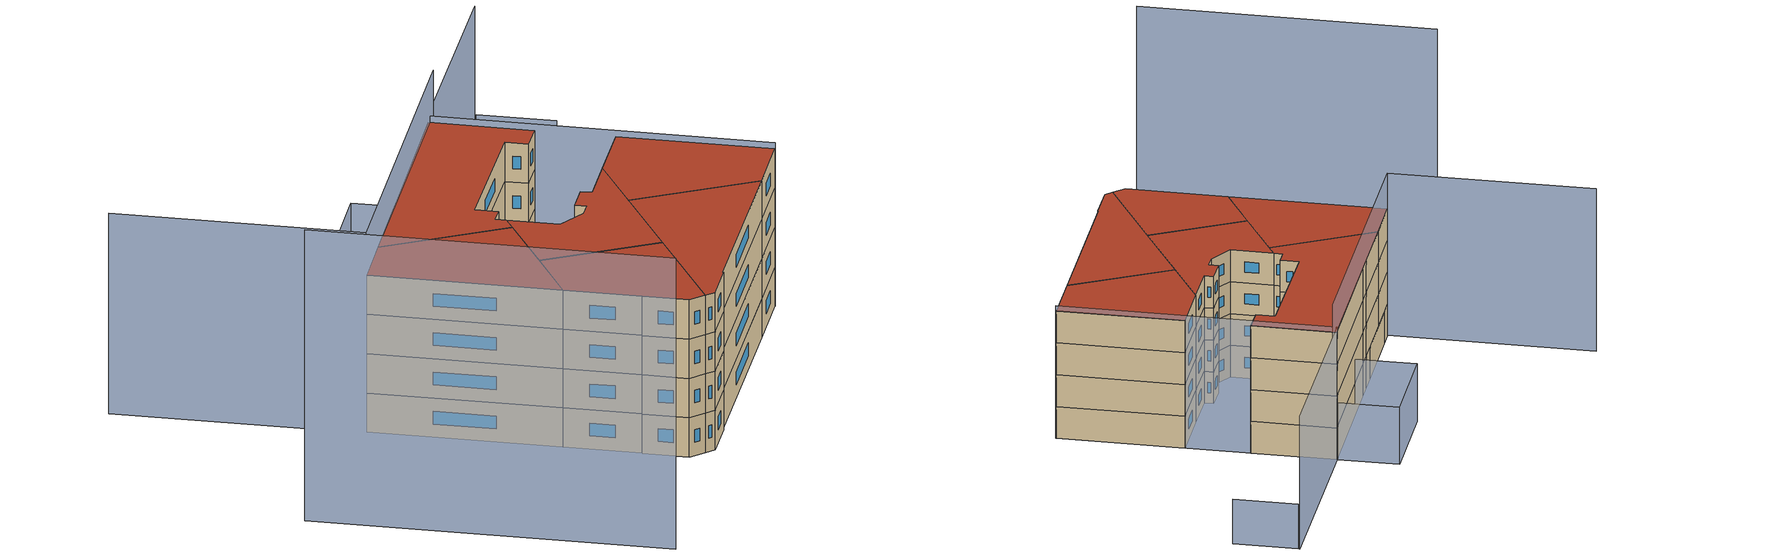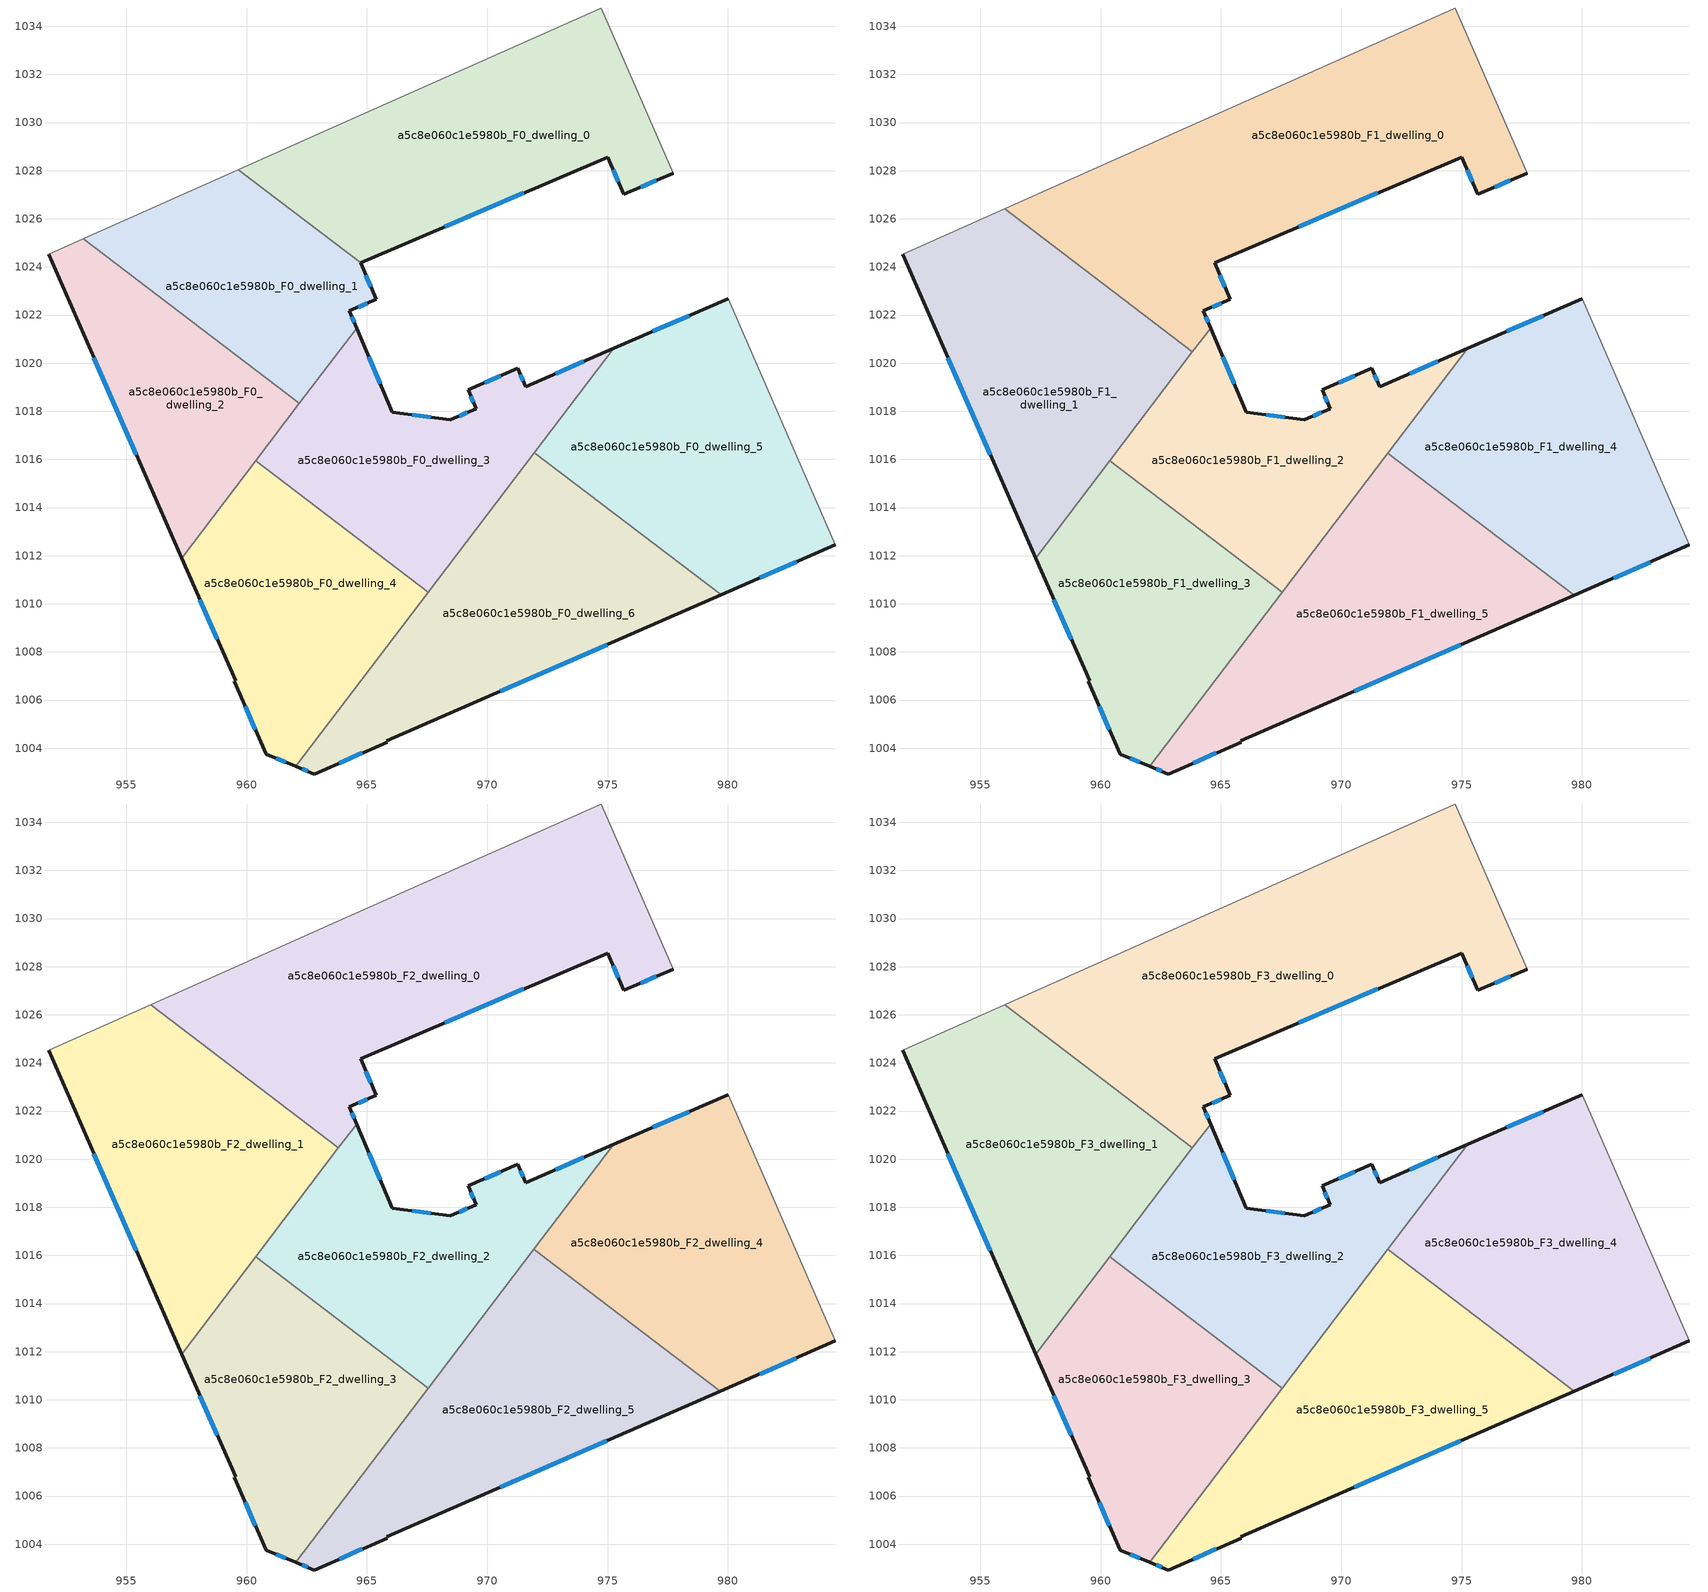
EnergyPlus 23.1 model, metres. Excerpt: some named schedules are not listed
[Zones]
a5c8e060c1e5980b_F0_dwelling_0
 floor ground (EU_floor_Construction): 974.74,1034.76 977.73,1027.89 975.67,1027.02 975.01,1028.57 964.73,1024.18 959.66,1028.04 961.42,1028.83 963,1029.53 974.68,1034.73 z0
 wall outside (EU_wall_Construction): 964.73,1024.18 975.01,1028.57 975.67,1027.02 977.73,1027.89 z0:3
 wall adiabatic (EU_wall_Construction): 977.73,1027.89 974.74,1034.76 974.68,1034.73 963,1029.53 961.42,1028.83 959.66,1028.04 z0:3
 wall to a5c8e060c1e5980b_F0_dwelling_1 (EU_wall_Construction): 959.66,1028.04 964.73,1024.18 z0:3
 window (EU_Window_Construction): 976.37,1027.32 977.03,1027.6 / 975.23,1028.04 975.45,1027.55 / 968.23,1025.67 971.51,1027.07 z1.02:1.98
a5c8e060c1e5980b_F0_dwelling_1
 floor ground (EU_floor_Construction): 964.73,1024.18 965.39,1022.65 964.27,1022.17 964.57,1021.46 962.2,1018.33 953.22,1025.17 959.66,1028.04 z0
 wall outside (EU_wall_Construction): 964.57,1021.46 964.27,1022.17 965.39,1022.65 964.73,1024.18 z0:3
 wall to a5c8e060c1e5980b_F0_dwelling_2 (EU_wall_Construction): 953.22,1025.17 962.2,1018.33 z0:3
 wall adiabatic (EU_wall_Construction): 959.66,1028.04 953.22,1025.17 z0:3
 wall to a5c8e060c1e5980b_F0_dwelling_3 (EU_wall_Construction): 962.2,1018.33 964.57,1021.46 z0:3
 window (EU_Window_Construction): 965.17,1023.17 964.96,1023.66 / 964.65,1022.33 965.01,1022.49 / 964.47,1021.7 964.37,1021.93 z1.02:1.98
a5c8e060c1e5980b_F0_dwelling_2
 floor ground (EU_floor_Construction): 962.2,1018.33 957.3,1011.9 951.77,1024.52 953.22,1025.17 z0
 wall outside (EU_wall_Construction): 951.77,1024.52 957.3,1011.9 z0:3
 wall adiabatic (EU_wall_Construction): 953.22,1025.17 951.77,1024.52 z0:3
 wall to a5c8e060c1e5980b_F0_dwelling_4 (EU_wall_Construction): 957.3,1011.9 960.37,1015.94 z0:3
 wall to a5c8e060c1e5980b_F0_dwelling_3 (EU_wall_Construction): 960.37,1015.94 962.2,1018.33 z0:3
 window (EU_Window_Construction): 953.65,1020.22 955.42,1016.19 z1.02:1.98
a5c8e060c1e5980b_F0_dwelling_3
 floor ground (EU_floor_Construction): 975.26,1020.61 967.55,1010.48 960.37,1015.93 964.57,1021.46 966.06,1017.96 968.47,1017.64 969.54,1018.11 969.2,1018.89 971.27,1019.78 971.6,1019.02 z0
 wall outside (EU_wall_Construction): 975.26,1020.61 971.6,1019.02 971.27,1019.78 969.2,1018.89 969.54,1018.11 968.47,1017.64 966.06,1017.96 964.57,1021.46 z0:3
 wall to a5c8e060c1e5980b_F0_dwelling_4 (EU_wall_Construction): 960.37,1015.93 967.55,1010.48 z0:3
 wall to a5c8e060c1e5980b_F0_dwelling_6 (EU_wall_Construction): 967.55,1010.48 971.96,1016.27 z0:3
 wall to a5c8e060c1e5980b_F0_dwelling_5 (EU_wall_Construction): 971.96,1016.27 975.26,1020.61 z0:3
 window (EU_Window_Construction): 970.57,1019.48 969.91,1019.19 / 971.49,1019.28 971.38,1019.52 / 974.01,1020.07 972.85,1019.56 / 965.56,1019.15 965.08,1020.27 / 967.65,1017.75 966.88,1017.85 / 969.17,1017.95 968.83,1017.8 / 969.32,1018.62 969.43,1018.38 z1.02:1.98
a5c8e060c1e5980b_F0_dwelling_4
 floor ground (EU_floor_Construction): 967.55,1010.48 962.04,1003.24 960.82,1003.74 959.48,1006.78 959.54,1006.79 957.3,1011.9 960.37,1015.93 z0
 wall outside (EU_wall_Construction): 957.3,1011.9 959.54,1006.79 959.48,1006.78 960.82,1003.74 962.04,1003.24 z0:3
 wall to a5c8e060c1e5980b_F0_dwelling_6 (EU_wall_Construction): 962.04,1003.24 967.54,1010.48 z0:3
 window (EU_Window_Construction): 958.06,1010.16 958.78,1008.53 / 961.23,1003.57 961.62,1003.41 / 959.94,1005.74 960.36,1004.77 z1.02:1.98
a5c8e060c1e5980b_F0_dwelling_5
 floor ground (EU_floor_Construction): 980.01,1022.68 984.47,1012.44 979.72,1010.37 971.96,1016.27 975.26,1020.61 z0
 wall outside (EU_wall_Construction): 980.01,1022.68 975.26,1020.61 / 979.72,1010.37 984.47,1012.44 z0:3
 wall adiabatic (EU_wall_Construction): 984.47,1012.44 980.01,1022.68 z0:3
 wall to a5c8e060c1e5980b_F0_dwelling_6 (EU_wall_Construction): 971.96,1016.27 979.72,1010.37 z0:3
 window (EU_Window_Construction): 978.39,1021.98 976.87,1021.32 / 981.34,1011.07 982.86,1011.74 z1.02:1.98
a5c8e060c1e5980b_F0_dwelling_6
 floor ground (EU_floor_Construction): 979.72,1010.37 965.82,1004.3 965.84,1004.25 962.82,1002.92 962.04,1003.24 971.96,1016.27 z0
 wall outside (EU_wall_Construction): 962.04,1003.24 962.82,1002.92 965.84,1004.25 965.82,1004.3 979.72,1010.37 z0:3
 window (EU_Window_Construction): 962.3,1003.13 962.55,1003.03 / 970.55,1006.36 974.99,1008.3 / 963.84,1003.38 964.81,1003.8 z1.02:1.98
a5c8e060c1e5980b_F1_dwelling_0
 floor to a5c8e060c1e5980b_F0_dwelling_0 (EU_floor_Construction): 974.74,1034.76 977.73,1027.89 975.67,1027.02 975.01,1028.57 964.73,1024.18 959.66,1028.04 961.42,1028.83 963,1029.53 974.68,1034.73 z3
 floor to a5c8e060c1e5980b_F0_dwelling_1 (EU_floor_Construction): 964.73,1024.18 965.39,1022.65 964.27,1022.17 964.57,1021.46 963.82,1020.47 956.01,1026.41 959.66,1028.04 z3
 wall outside (EU_wall_Construction): 964.57,1021.46 964.27,1022.17 965.39,1022.65 964.73,1024.18 975.01,1028.57 975.67,1027.02 977.73,1027.89 z3:6
 wall adiabatic (EU_wall_Construction): 977.73,1027.89 974.74,1034.76 974.68,1034.73 963,1029.53 961.42,1028.83 956.01,1026.41 z3:6
 wall to a5c8e060c1e5980b_F1_dwelling_1 (EU_wall_Construction): 956.01,1026.41 963.82,1020.46 z3:6
 wall to a5c8e060c1e5980b_F1_dwelling_2 (EU_wall_Construction): 963.82,1020.46 964.57,1021.46 z3:6
 window (EU_Window_Construction): 976.37,1027.32 977.03,1027.6 / 975.23,1028.04 975.45,1027.55 / 968.23,1025.67 971.51,1027.07 / 965.17,1023.17 964.96,1023.66 / 964.65,1022.33 965.01,1022.49 / 964.47,1021.7 964.37,1021.93 z4.02:4.98
a5c8e060c1e5980b_F1_dwelling_1
 floor to a5c8e060c1e5980b_F0_dwelling_2 (EU_floor_Construction): 962.2,1018.33 957.3,1011.9 951.77,1024.52 953.22,1025.16 z3
 floor to a5c8e060c1e5980b_F0_dwelling_1 (EU_floor_Construction): 963.82,1020.47 962.2,1018.33 953.22,1025.16 956.01,1026.41 z3
 wall outside (EU_wall_Construction): 951.77,1024.52 957.3,1011.9 z3:6
 wall adiabatic (EU_wall_Construction): 956.01,1026.41 951.77,1024.52 z3:6
 wall to a5c8e060c1e5980b_F1_dwelling_3 (EU_wall_Construction): 957.3,1011.9 960.37,1015.94 z3:6
 wall to a5c8e060c1e5980b_F1_dwelling_2 (EU_wall_Construction): 960.37,1015.94 963.82,1020.47 z3:6
 window (EU_Window_Construction): 953.65,1020.22 955.42,1016.19 z4.02:4.98
a5c8e060c1e5980b_F1_dwelling_2
 floor to a5c8e060c1e5980b_F0_dwelling_3 (EU_floor_Construction): 975.26,1020.61 967.55,1010.48 960.37,1015.93 964.57,1021.46 966.06,1017.96 968.47,1017.64 969.54,1018.11 969.2,1018.89 971.27,1019.78 971.6,1019.02 z3
 wall outside (EU_wall_Construction): 975.26,1020.61 971.6,1019.02 971.27,1019.78 969.2,1018.89 969.54,1018.11 968.47,1017.64 966.06,1017.96 964.57,1021.46 z3:6
 wall to a5c8e060c1e5980b_F1_dwelling_3 (EU_wall_Construction): 960.37,1015.93 967.55,1010.48 z3:6
 wall to a5c8e060c1e5980b_F1_dwelling_5 (EU_wall_Construction): 967.55,1010.48 971.94,1016.25 z3:6
 wall to a5c8e060c1e5980b_F1_dwelling_4 (EU_wall_Construction): 971.94,1016.25 975.26,1020.61 z3:6
 window (EU_Window_Construction): 970.57,1019.48 969.91,1019.19 / 971.49,1019.28 971.38,1019.52 / 974.01,1020.07 972.85,1019.56 / 965.56,1019.15 965.08,1020.27 / 967.65,1017.75 966.88,1017.85 / 969.17,1017.95 968.83,1017.8 / 969.32,1018.62 969.43,1018.38 z4.02:4.98
a5c8e060c1e5980b_F1_dwelling_3
 floor to a5c8e060c1e5980b_F0_dwelling_4 (EU_floor_Construction): 967.55,1010.48 962.04,1003.24 960.82,1003.74 959.48,1006.78 959.54,1006.79 957.3,1011.9 960.37,1015.93 z3
 wall outside (EU_wall_Construction): 957.3,1011.9 959.54,1006.79 959.48,1006.78 960.82,1003.74 962.04,1003.24 z3:6
 wall to a5c8e060c1e5980b_F1_dwelling_5 (EU_wall_Construction): 962.04,1003.24 967.54,1010.48 z3:6
 window (EU_Window_Construction): 958.06,1010.16 958.78,1008.53 / 961.23,1003.57 961.62,1003.41 / 959.94,1005.74 960.36,1004.77 z4.02:4.98
a5c8e060c1e5980b_F1_dwelling_4
 floor to a5c8e060c1e5980b_F0_dwelling_5 (EU_floor_Construction): 980.01,1022.68 984.47,1012.44 979.72,1010.37 971.96,1016.27 975.26,1020.61 z3
 floor to a5c8e060c1e5980b_F0_dwelling_6 (EU_floor_Construction): 979.72,1010.37 979.69,1010.35 971.94,1016.25 971.96,1016.27 z3
 wall outside (EU_wall_Construction): 980.01,1022.68 975.26,1020.61 / 979.69,1010.35 984.47,1012.44 z3:6
 wall adiabatic (EU_wall_Construction): 984.47,1012.44 980.01,1022.68 z3:6
 wall to a5c8e060c1e5980b_F1_dwelling_5 (EU_wall_Construction): 971.94,1016.25 979.69,1010.35 z3:6
 window (EU_Window_Construction): 978.39,1021.98 976.87,1021.32 / 981.32,1011.06 982.85,1011.73 z4.02:4.98
a5c8e060c1e5980b_F1_dwelling_5
 floor to a5c8e060c1e5980b_F0_dwelling_6 (EU_floor_Construction): 979.69,1010.35 965.82,1004.3 965.84,1004.25 962.82,1002.92 962.04,1003.24 971.94,1016.25 z3
 wall outside (EU_wall_Construction): 962.04,1003.24 962.82,1002.92 965.84,1004.25 965.82,1004.3 979.69,1010.35 z3:6
 window (EU_Window_Construction): 962.3,1003.13 962.55,1003.03 / 970.54,1006.36 974.97,1008.29 / 963.84,1003.38 964.81,1003.8 z4.02:4.98
a5c8e060c1e5980b_F2_dwelling_0
 floor to a5c8e060c1e5980b_F1_dwelling_0 (EU_floor_Construction): 974.74,1034.76 977.73,1027.89 975.67,1027.02 975.01,1028.57 964.73,1024.18 965.39,1022.65 964.27,1022.17 964.57,1021.46 963.82,1020.46 956.01,1026.41 961.42,1028.83 963,1029.53 974.68,1034.73 z6
 wall outside (EU_wall_Construction): 964.57,1021.46 964.27,1022.17 965.39,1022.65 964.73,1024.18 975.01,1028.57 975.67,1027.02 977.73,1027.89 z6:9
 wall adiabatic (EU_wall_Construction): 977.73,1027.89 974.74,1034.76 974.68,1034.73 963,1029.53 961.42,1028.83 956.01,1026.41 z6:9
 wall to a5c8e060c1e5980b_F2_dwelling_1 (EU_wall_Construction): 956.01,1026.41 963.82,1020.46 z6:9
 wall to a5c8e060c1e5980b_F2_dwelling_2 (EU_wall_Construction): 963.82,1020.46 964.57,1021.46 z6:9
 window (EU_Window_Construction): 976.37,1027.32 977.03,1027.6 / 975.23,1028.04 975.45,1027.55 / 968.23,1025.67 971.51,1027.07 / 965.17,1023.17 964.96,1023.66 / 964.65,1022.33 965.01,1022.49 / 964.47,1021.7 964.37,1021.93 z7.02:7.98
a5c8e060c1e5980b_F2_dwelling_1
 floor to a5c8e060c1e5980b_F1_dwelling_1 (EU_floor_Construction): 963.82,1020.46 957.3,1011.9 951.77,1024.52 956.01,1026.41 z6
 wall outside (EU_wall_Construction): 951.77,1024.52 957.3,1011.9 z6:9
 wall adiabatic (EU_wall_Construction): 956.01,1026.41 951.77,1024.52 z6:9
 wall to a5c8e060c1e5980b_F2_dwelling_3 (EU_wall_Construction): 957.3,1011.9 960.37,1015.94 z6:9
 wall to a5c8e060c1e5980b_F2_dwelling_2 (EU_wall_Construction): 960.37,1015.94 963.82,1020.47 z6:9
 window (EU_Window_Construction): 953.65,1020.22 955.42,1016.19 z7.02:7.98
a5c8e060c1e5980b_F2_dwelling_2
 floor to a5c8e060c1e5980b_F1_dwelling_2 (EU_floor_Construction): 975.26,1020.61 967.55,1010.48 960.37,1015.93 964.57,1021.46 966.06,1017.96 968.47,1017.64 969.54,1018.11 969.2,1018.89 971.27,1019.78 971.6,1019.02 z6
 wall outside (EU_wall_Construction): 975.26,1020.61 971.6,1019.02 971.27,1019.78 969.2,1018.89 969.54,1018.11 968.47,1017.64 966.06,1017.96 964.57,1021.46 z6:9
 wall to a5c8e060c1e5980b_F2_dwelling_3 (EU_wall_Construction): 960.37,1015.93 967.55,1010.48 z6:9
 wall to a5c8e060c1e5980b_F2_dwelling_5 (EU_wall_Construction): 967.55,1010.48 971.94,1016.25 z6:9
 wall to a5c8e060c1e5980b_F2_dwelling_4 (EU_wall_Construction): 971.94,1016.25 975.26,1020.61 z6:9
 window (EU_Window_Construction): 970.57,1019.48 969.91,1019.19 / 971.49,1019.28 971.38,1019.52 / 974.01,1020.07 972.85,1019.56 / 965.56,1019.15 965.08,1020.27 / 967.65,1017.75 966.88,1017.85 / 969.17,1017.95 968.83,1017.8 / 969.32,1018.62 969.43,1018.38 z7.02:7.98
a5c8e060c1e5980b_F2_dwelling_3
 floor to a5c8e060c1e5980b_F1_dwelling_3 (EU_floor_Construction): 967.55,1010.48 962.04,1003.24 960.82,1003.74 959.48,1006.78 959.54,1006.79 957.3,1011.9 960.37,1015.93 z6
 wall outside (EU_wall_Construction): 957.3,1011.9 959.54,1006.79 959.48,1006.78 960.82,1003.74 962.04,1003.24 z6:9
 wall to a5c8e060c1e5980b_F2_dwelling_5 (EU_wall_Construction): 962.04,1003.24 967.54,1010.48 z6:9
 window (EU_Window_Construction): 958.06,1010.16 958.78,1008.53 / 961.23,1003.57 961.62,1003.41 / 959.94,1005.74 960.36,1004.77 z7.02:7.98
a5c8e060c1e5980b_F2_dwelling_4
 floor to a5c8e060c1e5980b_F1_dwelling_4 (EU_floor_Construction): 980.01,1022.68 984.47,1012.44 979.69,1010.35 971.94,1016.25 975.26,1020.61 z6
 wall outside (EU_wall_Construction): 980.01,1022.68 975.26,1020.61 / 979.69,1010.35 984.47,1012.44 z6:9
 wall adiabatic (EU_wall_Construction): 984.47,1012.44 980.01,1022.68 z6:9
 wall to a5c8e060c1e5980b_F2_dwelling_5 (EU_wall_Construction): 971.94,1016.25 979.69,1010.35 z6:9
 window (EU_Window_Construction): 978.39,1021.98 976.87,1021.32 / 981.32,1011.06 982.85,1011.73 z7.02:7.98
a5c8e060c1e5980b_F2_dwelling_5
 floor to a5c8e060c1e5980b_F1_dwelling_5 (EU_floor_Construction): 979.69,1010.35 965.82,1004.3 965.84,1004.25 962.82,1002.92 962.04,1003.24 971.94,1016.25 z6
 wall outside (EU_wall_Construction): 962.04,1003.24 962.82,1002.92 965.84,1004.25 965.82,1004.3 979.69,1010.35 z6:9
 window (EU_Window_Construction): 962.3,1003.13 962.55,1003.03 / 970.54,1006.36 974.97,1008.29 / 963.84,1003.38 964.81,1003.8 z7.02:7.98
a5c8e060c1e5980b_F3_dwelling_0
 floor to a5c8e060c1e5980b_F2_dwelling_0 (EU_floor_Construction): 974.74,1034.76 977.73,1027.89 975.67,1027.02 975.01,1028.57 964.73,1024.18 965.39,1022.65 964.27,1022.17 964.57,1021.46 963.82,1020.46 956.01,1026.41 961.42,1028.83 963,1029.53 974.68,1034.73 z9
 wall outside (EU_wall_Construction): 964.57,1021.46 964.27,1022.17 965.39,1022.65 964.73,1024.18 975.01,1028.57 975.67,1027.02 977.73,1027.89 z9:12
 wall adiabatic (EU_wall_Construction): 977.73,1027.89 974.74,1034.76 974.68,1034.73 963,1029.53 961.42,1028.83 956.01,1026.41 z9:12
 wall to a5c8e060c1e5980b_F3_dwelling_1 (EU_wall_Construction): 956.01,1026.41 963.82,1020.46 z9:12
 wall to a5c8e060c1e5980b_F3_dwelling_2 (EU_wall_Construction): 963.82,1020.46 964.57,1021.46 z9:12
 window (EU_Window_Construction): 976.37,1027.32 977.03,1027.6 / 975.23,1028.04 975.45,1027.55 / 968.23,1025.67 971.51,1027.07 / 965.17,1023.17 964.96,1023.66 / 964.65,1022.33 965.01,1022.49 / 964.47,1021.7 964.37,1021.93 z10.02:10.98
 roof outside (EU_roof_Construction): 975.67,1027.02 977.73,1027.89 974.74,1034.76 974.68,1034.73 963,1029.53 961.42,1028.83 956.01,1026.41 963.82,1020.46 964.57,1021.46 964.27,1022.17 965.39,1022.65 964.73,1024.18 975.01,1028.57 z12
a5c8e060c1e5980b_F3_dwelling_1
 floor to a5c8e060c1e5980b_F2_dwelling_1 (EU_floor_Construction): 963.82,1020.46 957.3,1011.9 951.77,1024.52 956.01,1026.41 z9
 wall outside (EU_wall_Construction): 951.77,1024.52 957.3,1011.9 z9:12
 wall adiabatic (EU_wall_Construction): 956.01,1026.41 951.77,1024.52 z9:12
 wall to a5c8e060c1e5980b_F3_dwelling_3 (EU_wall_Construction): 957.3,1011.9 960.37,1015.94 z9:12
 wall to a5c8e060c1e5980b_F3_dwelling_2 (EU_wall_Construction): 960.37,1015.94 963.82,1020.47 z9:12
 window (EU_Window_Construction): 953.65,1020.22 955.42,1016.19 z10.02:10.98
 roof outside (EU_roof_Construction): 957.3,1011.9 963.82,1020.46 956.01,1026.41 951.77,1024.52 z12
a5c8e060c1e5980b_F3_dwelling_2
 floor to a5c8e060c1e5980b_F2_dwelling_2 (EU_floor_Construction): 975.26,1020.61 967.55,1010.48 960.37,1015.93 964.57,1021.46 966.06,1017.96 968.47,1017.64 969.54,1018.11 969.2,1018.89 971.27,1019.78 971.6,1019.02 z9
 wall outside (EU_wall_Construction): 975.26,1020.61 971.6,1019.02 971.27,1019.78 969.2,1018.89 969.54,1018.11 968.47,1017.64 966.06,1017.96 964.57,1021.46 z9:12
 wall to a5c8e060c1e5980b_F3_dwelling_3 (EU_wall_Construction): 960.37,1015.93 967.55,1010.48 z9:12
 wall to a5c8e060c1e5980b_F3_dwelling_5 (EU_wall_Construction): 967.55,1010.48 971.94,1016.25 z9:12
 wall to a5c8e060c1e5980b_F3_dwelling_4 (EU_wall_Construction): 971.94,1016.25 975.26,1020.61 z9:12
 window (EU_Window_Construction): 970.57,1019.48 969.91,1019.19 / 971.49,1019.28 971.38,1019.52 / 974.01,1020.07 972.85,1019.56 / 965.56,1019.15 965.08,1020.27 / 967.65,1017.75 966.88,1017.85 / 969.17,1017.95 968.83,1017.8 / 969.32,1018.62 969.43,1018.38 z10.02:10.98
 roof outside (EU_roof_Construction): 967.55,1010.48 975.26,1020.61 971.6,1019.02 971.27,1019.78 969.2,1018.89 969.54,1018.11 968.47,1017.64 966.06,1017.96 964.57,1021.46 960.37,1015.93 z12
a5c8e060c1e5980b_F3_dwelling_3
 floor to a5c8e060c1e5980b_F2_dwelling_3 (EU_floor_Construction): 967.55,1010.48 962.04,1003.24 960.82,1003.74 959.48,1006.78 959.54,1006.79 957.3,1011.9 960.37,1015.93 z9
 wall outside (EU_wall_Construction): 957.3,1011.9 959.54,1006.79 959.48,1006.78 960.82,1003.74 962.04,1003.24 z9:12
 wall to a5c8e060c1e5980b_F3_dwelling_5 (EU_wall_Construction): 962.04,1003.24 967.54,1010.48 z9:12
 window (EU_Window_Construction): 958.06,1010.16 958.78,1008.53 / 961.23,1003.57 961.62,1003.41 / 959.94,1005.74 960.36,1004.77 z10.02:10.98
 roof outside (EU_roof_Construction): 962.04,1003.24 967.55,1010.48 960.37,1015.93 957.3,1011.9 959.54,1006.79 959.48,1006.78 960.82,1003.74 z12
a5c8e060c1e5980b_F3_dwelling_4
 floor to a5c8e060c1e5980b_F2_dwelling_4 (EU_floor_Construction): 980.01,1022.68 984.47,1012.44 979.69,1010.35 971.94,1016.25 975.26,1020.61 z9
 wall outside (EU_wall_Construction): 980.01,1022.68 975.26,1020.61 / 979.69,1010.35 984.47,1012.44 z9:12
 wall adiabatic (EU_wall_Construction): 984.47,1012.44 980.01,1022.68 z9:12
 wall to a5c8e060c1e5980b_F3_dwelling_5 (EU_wall_Construction): 971.94,1016.25 979.69,1010.35 z9:12
 window (EU_Window_Construction): 978.39,1021.98 976.87,1021.32 / 981.32,1011.06 982.85,1011.73 z10.02:10.98
 roof outside (EU_roof_Construction): 984.47,1012.44 980.01,1022.68 975.26,1020.61 971.94,1016.25 979.69,1010.35 z12
a5c8e060c1e5980b_F3_dwelling_5
 floor to a5c8e060c1e5980b_F2_dwelling_5 (EU_floor_Construction): 979.69,1010.35 965.82,1004.3 965.84,1004.25 962.82,1002.92 962.04,1003.24 971.94,1016.25 z9
 wall outside (EU_wall_Construction): 962.04,1003.24 962.82,1002.92 965.84,1004.25 965.82,1004.3 979.69,1010.35 z9:12
 window (EU_Window_Construction): 962.3,1003.13 962.55,1003.03 / 970.54,1006.36 974.97,1008.29 / 963.84,1003.38 964.81,1003.8 z10.02:10.98
 roof outside (EU_roof_Construction): 979.69,1010.35 971.94,1016.25 962.04,1003.24 962.82,1002.92 965.84,1004.25 965.82,1004.3 z12
shading: 937.5,1020.1 947.89,996.25 z0:22.2; 984.47,1012.39 974.74,1034.76 / 974.74,1034.76 991.36,1042 z0:12.5; 993.67,1036.71 991.39,1041.89 z0:4.2; 974.74,1034.76 966.7,1031.18 / 966.7,1031.18 964.5,1036.11 / 964.5,1036.11 972.54,1039.69 / 972.54,1039.69 974.74,1034.76 z0:5.4; 976.15,1035.24 951.64,1024.46 / 951.64,1024.46 944.36,1041.01 z0:15.3
[Building]
EU S2 Campaign: North Axis=0; Terrain=City; Solar Distribution=FullExterior
[Site:Location]
Vienna: Latitude=48; Longitude=16.5; Time Zone=1; Elevation=183
[SizingPeriod:WeatherFileDays]
AnnualSizingPeriod: Begin Month=1; Begin Day of Month=1; End Month=12; End Day of Month=31; Day of Week for Start Day=Monday; Use Weather File Daylight Saving Period=No; Use Weather File Rain and Snow Indicators=No
[MATERIAL]
EU_InternalMass_Material: Roughness=MediumRough; Thickness=0.1; Conductivity=1; Density=1800; Specific Heat=900; Thermal Absorptance=0.9; Solar Absorptance=0.7; Visible Absorptance=0.7
[MATERIAL:NOMASS] Roughness=MediumRough; Thermal Absorptance=0.9; Solar Absorptance=0.7; Visible Absorptance=0.7
Name | Thermal Resistance
EU_wall_NoMass | 0.942466
EU_roof_NoMass | 0.551687
EU_floor_NoMass | 0.66527
[WINDOWMATERIAL:SIMPLEGLAZINGSYSTEM]
EU_Window_SimpleGlazing: UFactor=2.03367; Solar Heat Gain Coefficient=0.65; Visible Transmittance=0.65
[CONSTRUCTION]
EU_wall_Construction: EU_wall_NoMass
EU_roof_Construction: EU_roof_NoMass
EU_floor_Construction: EU_floor_NoMass
EU_Window_Construction: EU_Window_SimpleGlazing
EU_InternalMass_Construction: EU_InternalMass_Material
[ZONE] Type=1; Multiplier=1; Ceiling Height=autocalculate; Floor Area=autocalculate; Part of Total Floor Area=Yes
Name | Volume
a5c8e060c1e5980b_F0_dwelling_0 | 266.342
a5c8e060c1e5980b_F1_dwelling_0; a5c8e060c1e5980b_F2_dwelling_0; a5c8e060c1e5980b_F3_dwelling_0 | 356.079
a5c8e060c1e5980b_F0_dwelling_1 | 174.54
a5c8e060c1e5980b_F1_dwelling_1; a5c8e060c1e5980b_F2_dwelling_1; a5c8e060c1e5980b_F3_dwelling_1 | 254.44
a5c8e060c1e5980b_F0_dwelling_2 | 169.637
a5c8e060c1e5980b_F1_dwelling_2; a5c8e060c1e5980b_F2_dwelling_2; a5c8e060c1e5980b_F3_dwelling_2; a5c8e060c1e5980b_F0_dwelling_3 | 203.646
a5c8e060c1e5980b_F1_dwelling_3; a5c8e060c1e5980b_F2_dwelling_3; a5c8e060c1e5980b_F3_dwelling_3; a5c8e060c1e5980b_F0_dwelling_4 | 203.625
a5c8e060c1e5980b_F1_dwelling_4; a5c8e060c1e5980b_F2_dwelling_4; a5c8e060c1e5980b_F3_dwelling_4; a5c8e060c1e5980b_F1_dwelling_5; a5c8e060c1e5980b_F2_dwelling_5; a5c8e060c1e5980b_F3_dwelling_5 | 254.435
a5c8e060c1e5980b_F0_dwelling_5 | 253.616
a5c8e060c1e5980b_F0_dwelling_6 | 255.238
[INTERNALMASS] Construction=EU_InternalMass_Construction
Name | Zone or ZoneList | Surface Area
a5c8e060c1e5980b_F0_dwelling_0_EU_InternalMass | a5c8e060c1e5980b_F0_dwelling_0 | 88.7771
a5c8e060c1e5980b_F0_dwelling_1_EU_InternalMass | a5c8e060c1e5980b_F0_dwelling_1 | 58.1797
a5c8e060c1e5980b_F0_dwelling_2_EU_InternalMass | a5c8e060c1e5980b_F0_dwelling_2 | 56.5457
a5c8e060c1e5980b_F0_dwelling_3_EU_InternalMass | a5c8e060c1e5980b_F0_dwelling_3 | 67.8816
a5c8e060c1e5980b_F0_dwelling_4_EU_InternalMass | a5c8e060c1e5980b_F0_dwelling_4 | 67.8749
a5c8e060c1e5980b_F0_dwelling_5_EU_InternalMass | a5c8e060c1e5980b_F0_dwelling_5 | 84.5388
a5c8e060c1e5980b_F0_dwelling_6_EU_InternalMass | a5c8e060c1e5980b_F0_dwelling_6 | 85.0793
a5c8e060c1e5980b_F1_dwelling_0_EU_InternalMass | a5c8e060c1e5980b_F1_dwelling_0 | 118.689
a5c8e060c1e5980b_F1_dwelling_1_EU_InternalMass | a5c8e060c1e5980b_F1_dwelling_1 | 84.8136
a5c8e060c1e5980b_F1_dwelling_2_EU_InternalMass | a5c8e060c1e5980b_F1_dwelling_2 | 67.8816
a5c8e060c1e5980b_F1_dwelling_3_EU_InternalMass | a5c8e060c1e5980b_F1_dwelling_3 | 67.8749
a5c8e060c1e5980b_F1_dwelling_4_EU_InternalMass | a5c8e060c1e5980b_F1_dwelling_4 | 84.8117
a5c8e060c1e5980b_F1_dwelling_5_EU_InternalMass | a5c8e060c1e5980b_F1_dwelling_5 | 84.8119
a5c8e060c1e5980b_F2_dwelling_0_EU_InternalMass | a5c8e060c1e5980b_F2_dwelling_0 | 118.689
a5c8e060c1e5980b_F2_dwelling_1_EU_InternalMass | a5c8e060c1e5980b_F2_dwelling_1 | 84.8136
a5c8e060c1e5980b_F2_dwelling_2_EU_InternalMass | a5c8e060c1e5980b_F2_dwelling_2 | 67.8816
a5c8e060c1e5980b_F2_dwelling_3_EU_InternalMass | a5c8e060c1e5980b_F2_dwelling_3 | 67.8749
a5c8e060c1e5980b_F2_dwelling_4_EU_InternalMass | a5c8e060c1e5980b_F2_dwelling_4 | 84.8117
a5c8e060c1e5980b_F2_dwelling_5_EU_InternalMass | a5c8e060c1e5980b_F2_dwelling_5 | 84.8119
a5c8e060c1e5980b_F3_dwelling_0_EU_InternalMass | a5c8e060c1e5980b_F3_dwelling_0 | 118.689
a5c8e060c1e5980b_F3_dwelling_1_EU_InternalMass | a5c8e060c1e5980b_F3_dwelling_1 | 84.8136
a5c8e060c1e5980b_F3_dwelling_2_EU_InternalMass | a5c8e060c1e5980b_F3_dwelling_2 | 67.8816
a5c8e060c1e5980b_F3_dwelling_3_EU_InternalMass | a5c8e060c1e5980b_F3_dwelling_3 | 67.8749
a5c8e060c1e5980b_F3_dwelling_4_EU_InternalMass | a5c8e060c1e5980b_F3_dwelling_4 | 84.8117
a5c8e060c1e5980b_F3_dwelling_5_EU_InternalMass | a5c8e060c1e5980b_F3_dwelling_5 | 84.8119
[OTHEREQUIPMENT] Fuel Type=Electricity; Design Level Calculation Method=Watts/Area; Power per Zone Floor Area=1; Fraction Latent=0; Fraction Radiant=0; Fraction Lost=0; Carbon Dioxide Generation Rate=0; EndUse Subcategory=EU_Step8_InternalGains
Name | Zone or ZoneList or Space or SpaceList | Schedule
EU_Step8_InternalGain_a5c8e060c1e5980b_F0_dwelling_0_f000 | a5c8e060c1e5980b_F0_dwelling_0 | EU_Step8_GainSchedule_a5c8e060c1e5980b_F0_dwelling_0_f000
EU_Step8_InternalGain_a5c8e060c1e5980b_F0_dwelling_1_f000 | a5c8e060c1e5980b_F0_dwelling_1 | EU_Step8_GainSchedule_a5c8e060c1e5980b_F0_dwelling_1_f000
EU_Step8_InternalGain_a5c8e060c1e5980b_F0_dwelling_2_f000 | a5c8e060c1e5980b_F0_dwelling_2 | EU_Step8_GainSchedule_a5c8e060c1e5980b_F0_dwelling_2_f000
EU_Step8_InternalGain_a5c8e060c1e5980b_F0_dwelling_3_f000 | a5c8e060c1e5980b_F0_dwelling_3 | EU_Step8_GainSchedule_a5c8e060c1e5980b_F0_dwelling_3_f000
EU_Step8_InternalGain_a5c8e060c1e5980b_F0_dwelling_4_f000 | a5c8e060c1e5980b_F0_dwelling_4 | EU_Step8_GainSchedule_a5c8e060c1e5980b_F0_dwelling_4_f000
EU_Step8_InternalGain_a5c8e060c1e5980b_F0_dwelling_5_f000 | a5c8e060c1e5980b_F0_dwelling_5 | EU_Step8_GainSchedule_a5c8e060c1e5980b_F0_dwelling_5_f000
EU_Step8_InternalGain_a5c8e060c1e5980b_F0_dwelling_6_f000 | a5c8e060c1e5980b_F0_dwelling_6 | EU_Step8_GainSchedule_a5c8e060c1e5980b_F0_dwelling_6_f000
EU_Step8_InternalGain_a5c8e060c1e5980b_F1_dwelling_0_f000 | a5c8e060c1e5980b_F1_dwelling_0 | EU_Step8_GainSchedule_a5c8e060c1e5980b_F1_dwelling_0_f000
EU_Step8_InternalGain_a5c8e060c1e5980b_F1_dwelling_1_f000 | a5c8e060c1e5980b_F1_dwelling_1 | EU_Step8_GainSchedule_a5c8e060c1e5980b_F1_dwelling_1_f000
EU_Step8_InternalGain_a5c8e060c1e5980b_F1_dwelling_2_f000 | a5c8e060c1e5980b_F1_dwelling_2 | EU_Step8_GainSchedule_a5c8e060c1e5980b_F1_dwelling_2_f000
EU_Step8_InternalGain_a5c8e060c1e5980b_F1_dwelling_3_f000 | a5c8e060c1e5980b_F1_dwelling_3 | EU_Step8_GainSchedule_a5c8e060c1e5980b_F1_dwelling_3_f000
EU_Step8_InternalGain_a5c8e060c1e5980b_F1_dwelling_4_f000 | a5c8e060c1e5980b_F1_dwelling_4 | EU_Step8_GainSchedule_a5c8e060c1e5980b_F1_dwelling_4_f000
EU_Step8_InternalGain_a5c8e060c1e5980b_F1_dwelling_5_f000 | a5c8e060c1e5980b_F1_dwelling_5 | EU_Step8_GainSchedule_a5c8e060c1e5980b_F1_dwelling_5_f000
EU_Step8_InternalGain_a5c8e060c1e5980b_F2_dwelling_0_f000 | a5c8e060c1e5980b_F2_dwelling_0 | EU_Step8_GainSchedule_a5c8e060c1e5980b_F2_dwelling_0_f000
EU_Step8_InternalGain_a5c8e060c1e5980b_F2_dwelling_1_f000 | a5c8e060c1e5980b_F2_dwelling_1 | EU_Step8_GainSchedule_a5c8e060c1e5980b_F2_dwelling_1_f000
EU_Step8_InternalGain_a5c8e060c1e5980b_F2_dwelling_2_f000 | a5c8e060c1e5980b_F2_dwelling_2 | EU_Step8_GainSchedule_a5c8e060c1e5980b_F2_dwelling_2_f000
EU_Step8_InternalGain_a5c8e060c1e5980b_F2_dwelling_3_f000 | a5c8e060c1e5980b_F2_dwelling_3 | EU_Step8_GainSchedule_a5c8e060c1e5980b_F2_dwelling_3_f000
EU_Step8_InternalGain_a5c8e060c1e5980b_F2_dwelling_4_f000 | a5c8e060c1e5980b_F2_dwelling_4 | EU_Step8_GainSchedule_a5c8e060c1e5980b_F2_dwelling_4_f000
EU_Step8_InternalGain_a5c8e060c1e5980b_F2_dwelling_5_f000 | a5c8e060c1e5980b_F2_dwelling_5 | EU_Step8_GainSchedule_a5c8e060c1e5980b_F2_dwelling_5_f000
EU_Step8_InternalGain_a5c8e060c1e5980b_F3_dwelling_0_f000 | a5c8e060c1e5980b_F3_dwelling_0 | EU_Step8_GainSchedule_a5c8e060c1e5980b_F3_dwelling_0_f000
EU_Step8_InternalGain_a5c8e060c1e5980b_F3_dwelling_1_f000 | a5c8e060c1e5980b_F3_dwelling_1 | EU_Step8_GainSchedule_a5c8e060c1e5980b_F3_dwelling_1_f000
EU_Step8_InternalGain_a5c8e060c1e5980b_F3_dwelling_2_f000 | a5c8e060c1e5980b_F3_dwelling_2 | EU_Step8_GainSchedule_a5c8e060c1e5980b_F3_dwelling_2_f000
EU_Step8_InternalGain_a5c8e060c1e5980b_F3_dwelling_3_f000 | a5c8e060c1e5980b_F3_dwelling_3 | EU_Step8_GainSchedule_a5c8e060c1e5980b_F3_dwelling_3_f000
EU_Step8_InternalGain_a5c8e060c1e5980b_F3_dwelling_4_f000 | a5c8e060c1e5980b_F3_dwelling_4 | EU_Step8_GainSchedule_a5c8e060c1e5980b_F3_dwelling_4_f000
EU_Step8_InternalGain_a5c8e060c1e5980b_F3_dwelling_5_f000 | a5c8e060c1e5980b_F3_dwelling_5 | EU_Step8_GainSchedule_a5c8e060c1e5980b_F3_dwelling_5_f000
[ZONEVENTILATION:DESIGNFLOWRATE] Schedule=EU_AlwaysOn; Design Flow Rate Calculation Method=AirChanges/Hour; Air Changes per Hour=0.530523; Ventilation Type=Natural; Fan Pressure Rise=0; Fan Total Efficiency=1; Constant Term Coefficient=1; Temperature Term Coefficient=0; Velocity Term Coefficient=0; Velocity Squared Term Coefficient=0; Minimum Indoor Temperature=-100; Maximum Indoor Temperature=100; Delta Temperature=-100; Minimum Outdoor Temperature=-100; Maximum Outdoor Temperature=100; Maximum Wind Speed=40
Name | Zone or ZoneList or Space or SpaceList
EU_ConstantAir_a5c8e060c1e5980b_F0_dwelling_0 | a5c8e060c1e5980b_F0_dwelling_0
EU_ConstantAir_a5c8e060c1e5980b_F0_dwelling_1 | a5c8e060c1e5980b_F0_dwelling_1
EU_ConstantAir_a5c8e060c1e5980b_F0_dwelling_2 | a5c8e060c1e5980b_F0_dwelling_2
EU_ConstantAir_a5c8e060c1e5980b_F0_dwelling_3 | a5c8e060c1e5980b_F0_dwelling_3
EU_ConstantAir_a5c8e060c1e5980b_F0_dwelling_4 | a5c8e060c1e5980b_F0_dwelling_4
EU_ConstantAir_a5c8e060c1e5980b_F0_dwelling_5 | a5c8e060c1e5980b_F0_dwelling_5
EU_ConstantAir_a5c8e060c1e5980b_F0_dwelling_6 | a5c8e060c1e5980b_F0_dwelling_6
EU_ConstantAir_a5c8e060c1e5980b_F1_dwelling_0 | a5c8e060c1e5980b_F1_dwelling_0
EU_ConstantAir_a5c8e060c1e5980b_F1_dwelling_1 | a5c8e060c1e5980b_F1_dwelling_1
EU_ConstantAir_a5c8e060c1e5980b_F1_dwelling_2 | a5c8e060c1e5980b_F1_dwelling_2
EU_ConstantAir_a5c8e060c1e5980b_F1_dwelling_3 | a5c8e060c1e5980b_F1_dwelling_3
EU_ConstantAir_a5c8e060c1e5980b_F1_dwelling_4 | a5c8e060c1e5980b_F1_dwelling_4
EU_ConstantAir_a5c8e060c1e5980b_F1_dwelling_5 | a5c8e060c1e5980b_F1_dwelling_5
EU_ConstantAir_a5c8e060c1e5980b_F2_dwelling_0 | a5c8e060c1e5980b_F2_dwelling_0
EU_ConstantAir_a5c8e060c1e5980b_F2_dwelling_1 | a5c8e060c1e5980b_F2_dwelling_1
EU_ConstantAir_a5c8e060c1e5980b_F2_dwelling_2 | a5c8e060c1e5980b_F2_dwelling_2
EU_ConstantAir_a5c8e060c1e5980b_F2_dwelling_3 | a5c8e060c1e5980b_F2_dwelling_3
EU_ConstantAir_a5c8e060c1e5980b_F2_dwelling_4 | a5c8e060c1e5980b_F2_dwelling_4
EU_ConstantAir_a5c8e060c1e5980b_F2_dwelling_5 | a5c8e060c1e5980b_F2_dwelling_5
EU_ConstantAir_a5c8e060c1e5980b_F3_dwelling_0 | a5c8e060c1e5980b_F3_dwelling_0
EU_ConstantAir_a5c8e060c1e5980b_F3_dwelling_1 | a5c8e060c1e5980b_F3_dwelling_1
EU_ConstantAir_a5c8e060c1e5980b_F3_dwelling_2 | a5c8e060c1e5980b_F3_dwelling_2
EU_ConstantAir_a5c8e060c1e5980b_F3_dwelling_3 | a5c8e060c1e5980b_F3_dwelling_3
EU_ConstantAir_a5c8e060c1e5980b_F3_dwelling_4 | a5c8e060c1e5980b_F3_dwelling_4
EU_ConstantAir_a5c8e060c1e5980b_F3_dwelling_5 | a5c8e060c1e5980b_F3_dwelling_5
[HVACTEMPLATE:THERMOSTAT] Constant Heating Setpoint=20; Constant Cooling Setpoint=50
EU_HeatOnly_a5c8e060c1e5980b_F0_dwelling_0; EU_HeatOnly_a5c8e060c1e5980b_F0_dwelling_1; EU_HeatOnly_a5c8e060c1e5980b_F0_dwelling_2; EU_HeatOnly_a5c8e060c1e5980b_F0_dwelling_3; EU_HeatOnly_a5c8e060c1e5980b_F0_dwelling_4; EU_HeatOnly_a5c8e060c1e5980b_F0_dwelling_5; EU_HeatOnly_a5c8e060c1e5980b_F0_dwelling_6; EU_HeatOnly_a5c8e060c1e5980b_F1_dwelling_0; EU_HeatOnly_a5c8e060c1e5980b_F1_dwelling_1; EU_HeatOnly_a5c8e060c1e5980b_F1_dwelling_2; EU_HeatOnly_a5c8e060c1e5980b_F1_dwelling_3; EU_HeatOnly_a5c8e060c1e5980b_F1_dwelling_4; EU_HeatOnly_a5c8e060c1e5980b_F1_dwelling_5; EU_HeatOnly_a5c8e060c1e5980b_F2_dwelling_0; EU_HeatOnly_a5c8e060c1e5980b_F2_dwelling_1; EU_HeatOnly_a5c8e060c1e5980b_F2_dwelling_2; EU_HeatOnly_a5c8e060c1e5980b_F2_dwelling_3; EU_HeatOnly_a5c8e060c1e5980b_F2_dwelling_4; EU_HeatOnly_a5c8e060c1e5980b_F2_dwelling_5; EU_HeatOnly_a5c8e060c1e5980b_F3_dwelling_0; EU_HeatOnly_a5c8e060c1e5980b_F3_dwelling_1; EU_HeatOnly_a5c8e060c1e5980b_F3_dwelling_2; EU_HeatOnly_a5c8e060c1e5980b_F3_dwelling_3; EU_HeatOnly_a5c8e060c1e5980b_F3_dwelling_4; EU_HeatOnly_a5c8e060c1e5980b_F3_dwelling_5
[HVACTEMPLATE:ZONE:IDEALLOADSAIRSYSTEM] System Availability Schedule=EU_AlwaysOn; Maximum Heating Supply Air Temperature=50; Minimum Cooling Supply Air Temperature=13; Maximum Heating Supply Air Humidity Ratio=0.0156; Minimum Cooling Supply Air Humidity Ratio=0.0077; Heating Limit=NoLimit; Cooling Limit=NoLimit; Heating Availability Schedule=EU_AlwaysOn; Cooling Availability Schedule=EU_CoolingOff; Dehumidification Control Type=ConstantSensibleHeatRatio; Cooling Sensible Heat Ratio=0.7; Dehumidification Setpoint=60; Humidification Control Type=None; Humidification Setpoint=30; Outdoor Air Method=None; Outdoor Air Flow Rate per Person=0.00944; Outdoor Air Flow Rate per Zone Floor Area=0; Outdoor Air Flow Rate per Zone=0; Demand Controlled Ventilation Type=None; Outdoor Air Economizer Type=NoEconomizer; Heat Recovery Type=None; Sensible Heat Recovery Effectiveness=0.7; Latent Heat Recovery Effectiveness=0.65
Name | Template Thermostat
a5c8e060c1e5980b_F0_dwelling_0 | EU_HeatOnly_a5c8e060c1e5980b_F0_dwelling_0
a5c8e060c1e5980b_F0_dwelling_1 | EU_HeatOnly_a5c8e060c1e5980b_F0_dwelling_1
a5c8e060c1e5980b_F0_dwelling_2 | EU_HeatOnly_a5c8e060c1e5980b_F0_dwelling_2
a5c8e060c1e5980b_F0_dwelling_3 | EU_HeatOnly_a5c8e060c1e5980b_F0_dwelling_3
a5c8e060c1e5980b_F0_dwelling_4 | EU_HeatOnly_a5c8e060c1e5980b_F0_dwelling_4
a5c8e060c1e5980b_F0_dwelling_5 | EU_HeatOnly_a5c8e060c1e5980b_F0_dwelling_5
a5c8e060c1e5980b_F0_dwelling_6 | EU_HeatOnly_a5c8e060c1e5980b_F0_dwelling_6
a5c8e060c1e5980b_F1_dwelling_0 | EU_HeatOnly_a5c8e060c1e5980b_F1_dwelling_0
a5c8e060c1e5980b_F1_dwelling_1 | EU_HeatOnly_a5c8e060c1e5980b_F1_dwelling_1
a5c8e060c1e5980b_F1_dwelling_2 | EU_HeatOnly_a5c8e060c1e5980b_F1_dwelling_2
a5c8e060c1e5980b_F1_dwelling_3 | EU_HeatOnly_a5c8e060c1e5980b_F1_dwelling_3
a5c8e060c1e5980b_F1_dwelling_4 | EU_HeatOnly_a5c8e060c1e5980b_F1_dwelling_4
a5c8e060c1e5980b_F1_dwelling_5 | EU_HeatOnly_a5c8e060c1e5980b_F1_dwelling_5
a5c8e060c1e5980b_F2_dwelling_0 | EU_HeatOnly_a5c8e060c1e5980b_F2_dwelling_0
a5c8e060c1e5980b_F2_dwelling_1 | EU_HeatOnly_a5c8e060c1e5980b_F2_dwelling_1
a5c8e060c1e5980b_F2_dwelling_2 | EU_HeatOnly_a5c8e060c1e5980b_F2_dwelling_2
a5c8e060c1e5980b_F2_dwelling_3 | EU_HeatOnly_a5c8e060c1e5980b_F2_dwelling_3
a5c8e060c1e5980b_F2_dwelling_4 | EU_HeatOnly_a5c8e060c1e5980b_F2_dwelling_4
a5c8e060c1e5980b_F2_dwelling_5 | EU_HeatOnly_a5c8e060c1e5980b_F2_dwelling_5
a5c8e060c1e5980b_F3_dwelling_0 | EU_HeatOnly_a5c8e060c1e5980b_F3_dwelling_0
a5c8e060c1e5980b_F3_dwelling_1 | EU_HeatOnly_a5c8e060c1e5980b_F3_dwelling_1
a5c8e060c1e5980b_F3_dwelling_2 | EU_HeatOnly_a5c8e060c1e5980b_F3_dwelling_2
a5c8e060c1e5980b_F3_dwelling_3 | EU_HeatOnly_a5c8e060c1e5980b_F3_dwelling_3
a5c8e060c1e5980b_F3_dwelling_4 | EU_HeatOnly_a5c8e060c1e5980b_F3_dwelling_4
a5c8e060c1e5980b_F3_dwelling_5 | EU_HeatOnly_a5c8e060c1e5980b_F3_dwelling_5
[SIZING:ZONE] Zone Cooling Design Supply Air Temperature Input Method=SupplyAirTemperature; Zone Cooling Design Supply Air Temperature=13; Zone Heating Design Supply Air Temperature Input Method=SupplyAirTemperature; Zone Heating Design Supply Air Temperature=50; Zone Cooling Design Supply Air Humidity Ratio=0.008; Zone Heating Design Supply Air Humidity Ratio=0.008; Cooling Design Air Flow Method=DesignDay; Cooling Design Air Flow Rate=0; Cooling Minimum Air Flow per Zone Floor Area=0.000762; Cooling Minimum Air Flow=0; Cooling Minimum Air Flow Fraction=0.2; Heating Design Air Flow Method=DesignDay; Heating Design Air Flow Rate=0; Heating Maximum Air Flow per Zone Floor Area=0.002032; Heating Maximum Air Flow=0.141576; Heating Maximum Air Flow Fraction=0.3; Account for Dedicated Outdoor Air System=No; Dedicated Outdoor Air System Control Strategy=NeutralSupplyAir; Dedicated Outdoor Air Low Setpoint Temperature for Design=autosize; Dedicated Outdoor Air High Setpoint Temperature for Design=autosize; Zone Load Sizing Method=Sensible Load Only No Latent Load; Zone Latent Cooling Design Supply Air Humidity Ratio Input Method=HumidityRatioDifference; Zone Cooling Design Supply Air Humidity Ratio Difference=0.005; Zone Latent Heating Design Supply Air Humidity Ratio Input Method=HumidityRatioDifference; Zone Humidification Design Supply Air Humidity Ratio Difference=0.005
a5c8e060c1e5980b_F0_dwelling_0; a5c8e060c1e5980b_F0_dwelling_1; a5c8e060c1e5980b_F0_dwelling_2; a5c8e060c1e5980b_F0_dwelling_3; a5c8e060c1e5980b_F0_dwelling_4; a5c8e060c1e5980b_F0_dwelling_5; a5c8e060c1e5980b_F0_dwelling_6; a5c8e060c1e5980b_F1_dwelling_0; a5c8e060c1e5980b_F1_dwelling_1; a5c8e060c1e5980b_F1_dwelling_2; a5c8e060c1e5980b_F1_dwelling_3; a5c8e060c1e5980b_F1_dwelling_4; a5c8e060c1e5980b_F1_dwelling_5; a5c8e060c1e5980b_F2_dwelling_0; a5c8e060c1e5980b_F2_dwelling_1; a5c8e060c1e5980b_F2_dwelling_2; a5c8e060c1e5980b_F2_dwelling_3; a5c8e060c1e5980b_F2_dwelling_4; a5c8e060c1e5980b_F2_dwelling_5; a5c8e060c1e5980b_F3_dwelling_0; a5c8e060c1e5980b_F3_dwelling_1; a5c8e060c1e5980b_F3_dwelling_2; a5c8e060c1e5980b_F3_dwelling_3; a5c8e060c1e5980b_F3_dwelling_4; a5c8e060c1e5980b_F3_dwelling_5
[SCHEDULE:FILE] Column Number=1; Rows to Skip at Top=0; Number of Hours of Data=8760; Column Separator=Comma; Interpolate to Timestep=No; Minutes per Item=60; Adjust Schedule for Daylight Savings=Yes
Name | File
EU_Step8_GainSchedule_a5c8e060c1e5980b_F0_dwelling_0_f000 | ../../schedules/a5c8e060c1e5980b/a5c8e060c1e5980b_F0_dwelling_0_f000_gain.csv
EU_Step8_GainSchedule_a5c8e060c1e5980b_F0_dwelling_1_f000 | ../../schedules/a5c8e060c1e5980b/a5c8e060c1e5980b_F0_dwelling_1_f000_gain.csv
EU_Step8_GainSchedule_a5c8e060c1e5980b_F0_dwelling_2_f000 | ../../schedules/a5c8e060c1e5980b/a5c8e060c1e5980b_F0_dwelling_2_f000_gain.csv
EU_Step8_GainSchedule_a5c8e060c1e5980b_F0_dwelling_3_f000 | ../../schedules/a5c8e060c1e5980b/a5c8e060c1e5980b_F0_dwelling_3_f000_gain.csv
EU_Step8_GainSchedule_a5c8e060c1e5980b_F0_dwelling_4_f000 | ../../schedules/a5c8e060c1e5980b/a5c8e060c1e5980b_F0_dwelling_4_f000_gain.csv
EU_Step8_GainSchedule_a5c8e060c1e5980b_F0_dwelling_5_f000 | ../../schedules/a5c8e060c1e5980b/a5c8e060c1e5980b_F0_dwelling_5_f000_gain.csv
EU_Step8_GainSchedule_a5c8e060c1e5980b_F0_dwelling_6_f000 | ../../schedules/a5c8e060c1e5980b/a5c8e060c1e5980b_F0_dwelling_6_f000_gain.csv
EU_Step8_GainSchedule_a5c8e060c1e5980b_F1_dwelling_0_f000 | ../../schedules/a5c8e060c1e5980b/a5c8e060c1e5980b_F1_dwelling_0_f000_gain.csv
EU_Step8_GainSchedule_a5c8e060c1e5980b_F1_dwelling_1_f000 | ../../schedules/a5c8e060c1e5980b/a5c8e060c1e5980b_F1_dwelling_1_f000_gain.csv
EU_Step8_GainSchedule_a5c8e060c1e5980b_F1_dwelling_2_f000 | ../../schedules/a5c8e060c1e5980b/a5c8e060c1e5980b_F1_dwelling_2_f000_gain.csv
EU_Step8_GainSchedule_a5c8e060c1e5980b_F1_dwelling_3_f000 | ../../schedules/a5c8e060c1e5980b/a5c8e060c1e5980b_F1_dwelling_3_f000_gain.csv
EU_Step8_GainSchedule_a5c8e060c1e5980b_F1_dwelling_4_f000 | ../../schedules/a5c8e060c1e5980b/a5c8e060c1e5980b_F1_dwelling_4_f000_gain.csv
EU_Step8_GainSchedule_a5c8e060c1e5980b_F1_dwelling_5_f000 | ../../schedules/a5c8e060c1e5980b/a5c8e060c1e5980b_F1_dwelling_5_f000_gain.csv
EU_Step8_GainSchedule_a5c8e060c1e5980b_F2_dwelling_0_f000 | ../../schedules/a5c8e060c1e5980b/a5c8e060c1e5980b_F2_dwelling_0_f000_gain.csv
EU_Step8_GainSchedule_a5c8e060c1e5980b_F2_dwelling_1_f000 | ../../schedules/a5c8e060c1e5980b/a5c8e060c1e5980b_F2_dwelling_1_f000_gain.csv
EU_Step8_GainSchedule_a5c8e060c1e5980b_F2_dwelling_2_f000 | ../../schedules/a5c8e060c1e5980b/a5c8e060c1e5980b_F2_dwelling_2_f000_gain.csv
EU_Step8_GainSchedule_a5c8e060c1e5980b_F2_dwelling_3_f000 | ../../schedules/a5c8e060c1e5980b/a5c8e060c1e5980b_F2_dwelling_3_f000_gain.csv
EU_Step8_GainSchedule_a5c8e060c1e5980b_F2_dwelling_4_f000 | ../../schedules/a5c8e060c1e5980b/a5c8e060c1e5980b_F2_dwelling_4_f000_gain.csv
EU_Step8_GainSchedule_a5c8e060c1e5980b_F2_dwelling_5_f000 | ../../schedules/a5c8e060c1e5980b/a5c8e060c1e5980b_F2_dwelling_5_f000_gain.csv
EU_Step8_GainSchedule_a5c8e060c1e5980b_F3_dwelling_0_f000 | ../../schedules/a5c8e060c1e5980b/a5c8e060c1e5980b_F3_dwelling_0_f000_gain.csv
EU_Step8_GainSchedule_a5c8e060c1e5980b_F3_dwelling_1_f000 | ../../schedules/a5c8e060c1e5980b/a5c8e060c1e5980b_F3_dwelling_1_f000_gain.csv
EU_Step8_GainSchedule_a5c8e060c1e5980b_F3_dwelling_2_f000 | ../../schedules/a5c8e060c1e5980b/a5c8e060c1e5980b_F3_dwelling_2_f000_gain.csv
EU_Step8_GainSchedule_a5c8e060c1e5980b_F3_dwelling_3_f000 | ../../schedules/a5c8e060c1e5980b/a5c8e060c1e5980b_F3_dwelling_3_f000_gain.csv
